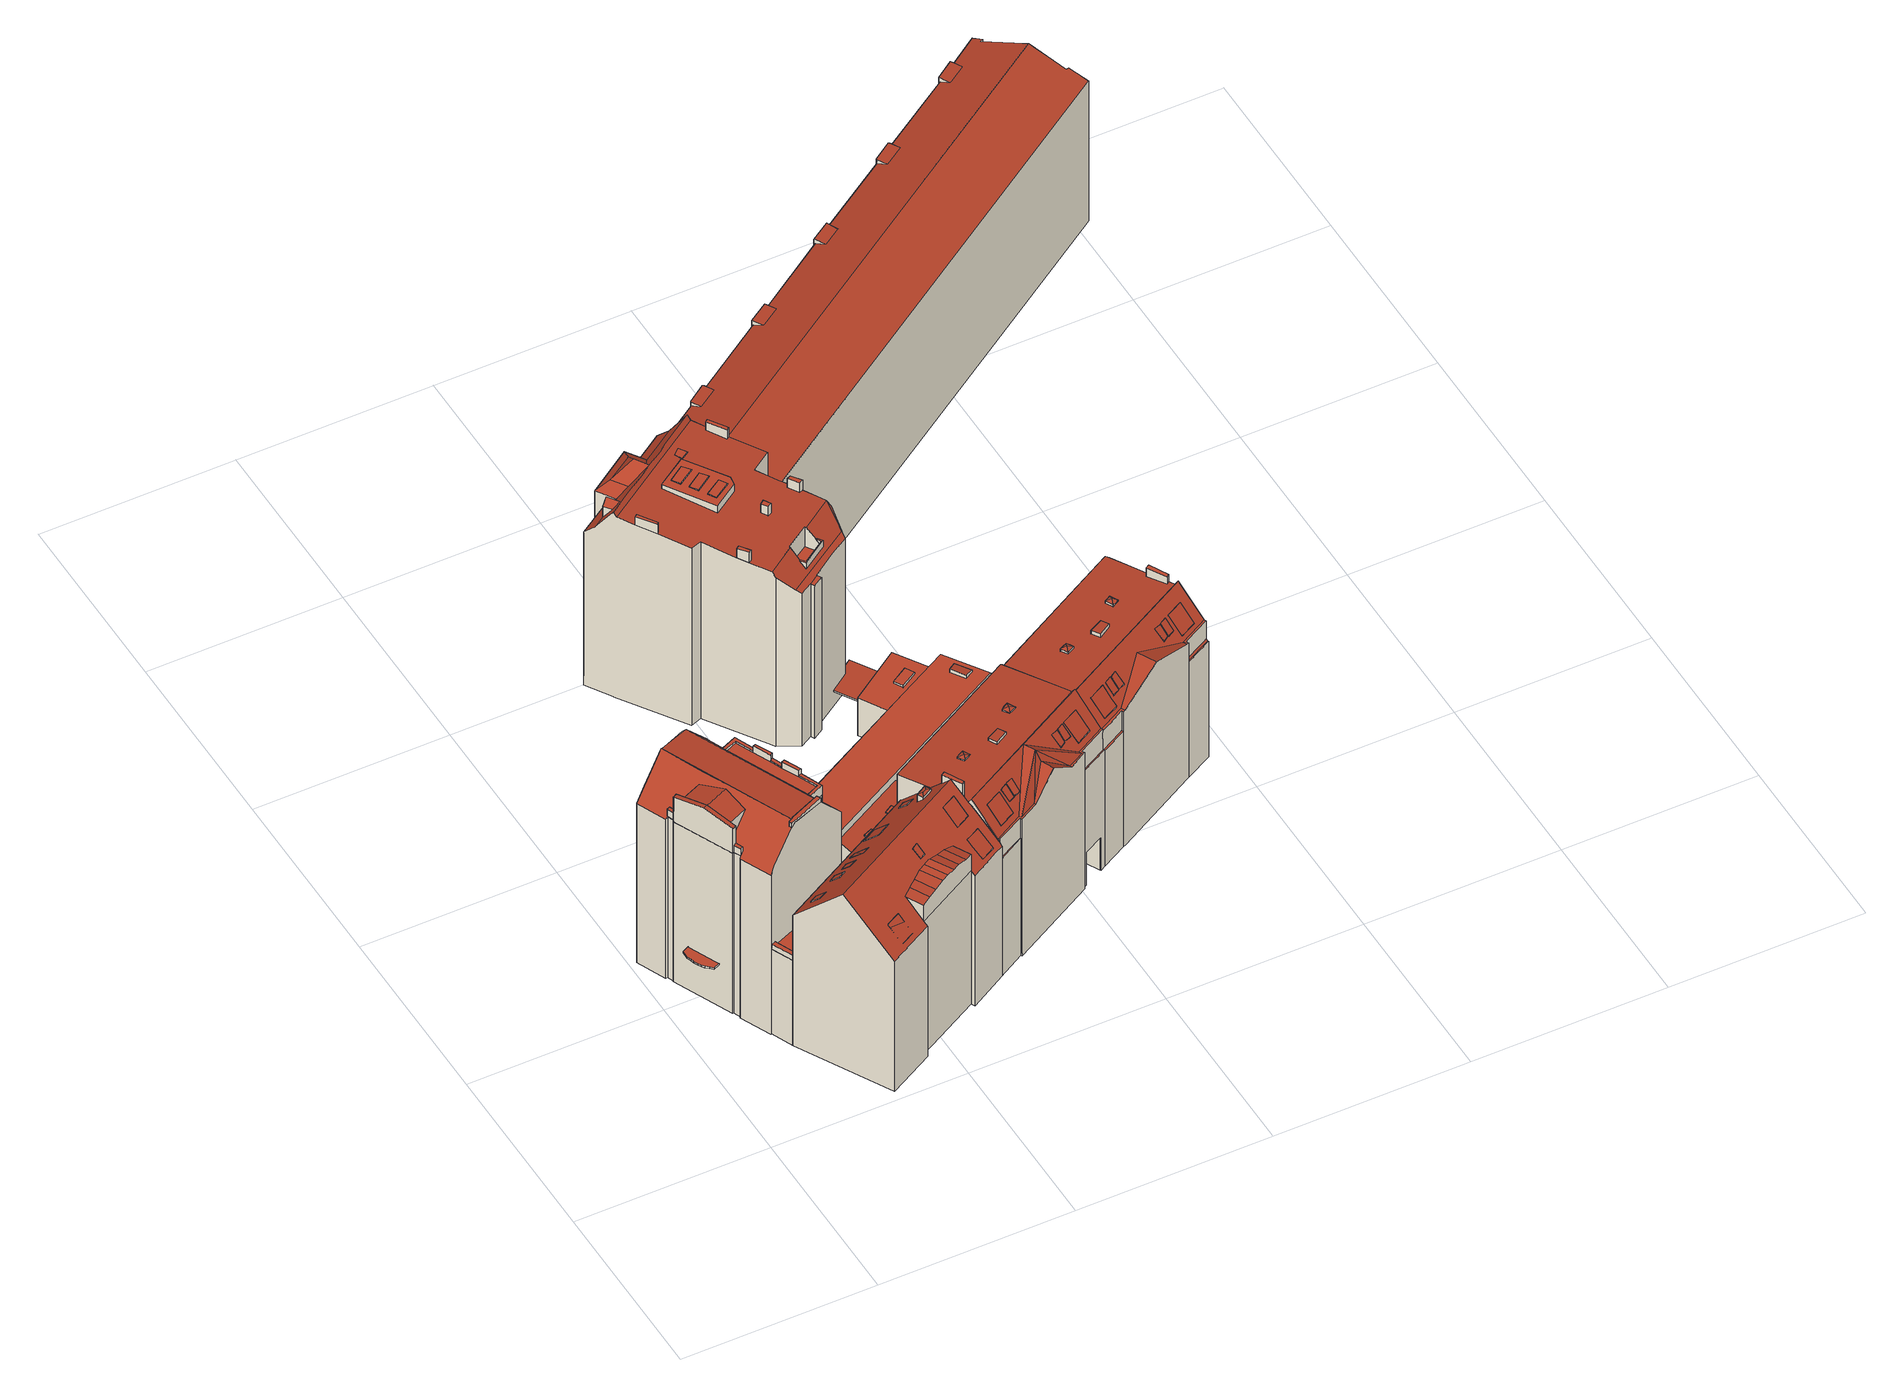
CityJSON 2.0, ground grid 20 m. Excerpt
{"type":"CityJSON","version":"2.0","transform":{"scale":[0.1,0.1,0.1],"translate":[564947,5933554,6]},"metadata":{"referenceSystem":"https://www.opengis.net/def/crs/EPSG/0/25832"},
"CityObjects":{
"building1":{"type":"Building","attributes":{"Grundfläche 2D":"179.276134","Grundhöhe NN":"6.775"},"children":["building1-1","building1-2","building1-3","building1-4","building1-5","building1-6","building1-7","building1-8","building1-9","building1-10","building1-11","building1-12"],"geometry":[{"type":"MultiSurface","lod":"3","boundaries":[[[0,1,2,3]],[[1,4,5,2]],[[6,7,8,9,10,11,12,13,14]],[[15,16,17,18,19,20,21,22,23,24]],[[25,26,27,28,29,10,9,30,31,32,33,34]],[[35,36,37,38,39,26,25,34]],[[38,40,38,39]],[[41,42,43,40,38,37]],[[39,38,40,44,45]],[[46,47,48,49,50,51,52,53,54,55,45,44,40,43,42,41,56,57,58,59,60],[61,62,3,2,5]],[[63,64,65,66]],[[5,4,61]],[[0,3,62]],[[67,68,31,30]],[[69,70,68,67]],[[28,27,71,72]],[[68,70,73,74,75,76,77,78]],[[32,31,79,80]],[[81,36,35,34,33,32,80,82]],[[83,41,37,36,81,84]],[[85,57,56,41,83,86]],[[58,57,85,87]],[[49,48,47,46,88,89]],[[59,58,87,90]],[[60,59,90,91]],[[46,60,91,88]],[[50,49,89,92]],[[51,50,92,93]],[[52,51,93,94]],[[53,52,94,95]],[[22,21,20,19,18,17,96,71,27,26,39,45,55,54,53,95,97]],[[76,28,72,77]],[[31,68,78,79]],[[23,22,97,98]],[[16,15,24,23,98,99]],[[17,16,99,96]],[[64,63,100,101]],[[65,64,101,102]],[[66,65,102,103]],[[63,66,103,100]],[[94,93,92,89,88,91,90,87,85,86,83,84,81,82,80,79,78,77,72,71,96,99,98,97,95]],[[101,100,103,102]]],"semantics":{"surfaces":[{"type":"RoofSurface"},{"type":"WallSurface"},{"type":"GroundSurface"}],"values":[0,0,0,0,0,0,0,0,0,0,0,1,1,1,1,1,1,1,1,1,1,1,1,1,1,1,1,1,1,1,1,1,1,1,1,1,1,1,1,1,2,2]}}]},
"building1-1":{"type":"BuildingInstallation","parents":["building1"],"geometry":[{"type":"MultiSurface","lod":"3","boundaries":[[[104,105,106,107,108]],[[107,106,109,110,111]],[[105,46,47,48,49,109,106]],[[50,112,113,111,110,109,49]],[[1,0,62,114,115,108,107,111,113,116,61,4]],[[115,117,60,46,105,104,108]]],"semantics":{"surfaces":[{"type":"RoofSurface"},{"type":"WallSurface"}],"values":[0,0,1,1,1,1]}}]},
"building1-2":{"type":"BuildingInstallation","parents":["building1"],"geometry":[{"type":"MultiSurface","lod":"3","boundaries":[[[118,119,120,121,122,123,124,125]],[[26,25,120,119]],[[25,38,121,120]],[[126,123,122,121,38,44]],[[126,55,124,123]],[[55,45,39,26,119,118,125,124]]],"semantics":{"surfaces":[{"type":"RoofSurface"},{"type":"WallSurface"}],"values":[0,1,1,1,1,1]}}]},
"building1-3":{"type":"BuildingInstallation","parents":["building1"],"geometry":[{"type":"MultiSurface","lod":"3","boundaries":[[[127,128,129,130,131,132,133]],[[127,133,13,12]],[[10,129,128,127,12,11]],[[130,29,28,76,131]],[[75,132,131,76]]],"semantics":{"surfaces":[{"type":"RoofSurface"},{"type":"WallSurface"}],"values":[0,1,1,1,1]}}]},
"building1-4":{"type":"BuildingInstallation","parents":["building1"],"geometry":[{"type":"MultiSurface","lod":"3","boundaries":[[[134,135,136,137]],[[137,74,73,134]],[[136,135,6,14]]],"semantics":{"surfaces":[{"type":"RoofSurface"},{"type":"WallSurface"}],"values":[0,1,1]}}]},
"building1-5":{"type":"BuildingInstallation","parents":["building1"],"geometry":[{"type":"MultiSurface","lod":"3","boundaries":[[[138,139,140,141]],[[7,6,135,141,140,142]],[[135,134,138,141]],[[73,70,69,143,139,138,134]],[[143,142,140,139]]],"semantics":{"surfaces":[{"type":"RoofSurface"},{"type":"WallSurface"}],"values":[0,1,1,1,1]}}]},
"building1-6":{"type":"BuildingInstallation","parents":["building1"],"geometry":[{"type":"MultiSurface","lod":"3","boundaries":[[[113,112,144,145]],[[51,144,112,50]],[[145,144,51,146]],[[146,116,113,145]]],"semantics":{"surfaces":[{"type":"RoofSurface"},{"type":"WallSurface"}],"values":[0,1,1,1]}}]},
"building1-7":{"type":"BuildingInstallation","parents":["building1"],"geometry":[{"type":"MultiSurface","lod":"3","boundaries":[[[147,148,149,150]],[[14,13,133,150,149,136]],[[133,132,147,150]],[[148,147,132,75,74,137]],[[137,136,149,148]]],"semantics":{"surfaces":[{"type":"RoofSurface"},{"type":"WallSurface"}],"values":[0,1,1,1,1]}}]},
"building1-8":{"type":"BuildingInstallation","parents":["building1"],"geometry":[{"type":"MultiSurface","lod":"3","boundaries":[[[151,152,153,154,142,143]],[[69,67,151,143]],[[67,30,152,151]],[[154,153,9,8]],[[142,154,8,7]]],"semantics":{"surfaces":[{"type":"RoofSurface"},{"type":"WallSurface"}],"values":[0,1,1,1,1]}}]},
"building1-9":{"type":"BuildingInstallation","parents":["building1"],"geometry":[{"type":"MultiSurface","lod":"3","boundaries":[[[155,156,157,158]],[[15,16,158,157]],[[16,17,155,158]],[[17,18,156,155]],[[157,156,18,15]]],"semantics":{"surfaces":[{"type":"RoofSurface"},{"type":"WallSurface"}],"values":[0,1,1,1,1]}}]},
"building1-10":{"type":"BuildingInstallation","parents":["building1"],"geometry":[{"type":"MultiSurface","lod":"3","boundaries":[[[159,160,161,162]],[[23,24,162,161]],[[24,21,159,162]],[[21,22,160,159]],[[22,23,161,160]]],"semantics":{"surfaces":[{"type":"RoofSurface"},{"type":"WallSurface"}],"values":[0,1,1,1,1]}}]},
"building1-11":{"type":"BuildingInstallation","parents":["building1"],"geometry":[{"type":"MultiSurface","lod":"3","boundaries":[[[163,164,117,115,165]],[[163,165,166,167]],[[167,59,60,117,164,163]],[[165,115,114,166]]],"semantics":{"surfaces":[{"type":"RoofSurface"},{"type":"WallSurface"}],"values":[0,1,1,1]}}]},
"building1-12":{"type":"BuildingInstallation","parents":["building1"],"geometry":[{"type":"MultiSurface","lod":"3","boundaries":[[[168,169,170,171,172,173,174,175,176,177,178,179]],[[168,179,180,181]],[[169,168,181,182]],[[170,169,182,183]],[[171,170,183,184]],[[172,171,184,185]],[[173,172,185,186]],[[174,173,186,187]],[[175,174,187,188]],[[176,175,188,189]],[[177,176,189,190]],[[178,177,190,191]],[[179,178,191,180]],[[186,185,184,183,182,181,180,191,190,189,188,187]]],"semantics":{"surfaces":[{"type":"RoofSurface"},{"type":"WallSurface"},{"type":"OuterCeilingSurface"}],"values":[0,1,1,1,1,1,1,1,1,1,1,1,1,2]}}]},
"building2":{"type":"Building","attributes":{"Grundfläche 2D":"187.195684","Grundhöhe NN":"6.895"},"children":["building2-1","building2-2","building2-3","building2-4","building2-5","building2-6","building2-7","building2-8","building2-9","building2-10","building2-11"],"geometry":[{"type":"Solid","lod":"3","boundaries":[[[[192,193,194,195]],[[196,192,195,197]],[[198,196,197,199]],[[200,198,199,201,202]],[[203,200,202,204]],[[205,203,204,206]],[[207,205,206,208]],[[209,207,208,210]],[[201,199,197,195,194,211,212,213,214,215,216,217,218,219,220,221,222,223,224,225,210,208,206,204,202]],[[221,226,227,222]],[[211,194,193]],[[225,209,210]],[[196,198,200,203,205,207,209,225,211,193,192]],[[223,222,227,228,229]],[[224,223,229,230]],[[225,224,230,231]],[[211,225,231,232]],[[212,211,232,233]],[[215,214,213,212,233,234]],[[235,236,237,238,239,226,221,220,219,218,217,216,215,234,240]],[[227,226,239,228]],[[230,229,228,239,238,237,236,235,240,234,233,232,231]]]],"semantics":{"surfaces":[{"type":"RoofSurface"},{"type":"WallSurface"},{"type":"GroundSurface"}],"values":[[0,0,0,0,0,0,0,0,0,0,1,1,1,1,1,1,1,1,1,1,1,2]]}}]},
"building2-1":{"type":"BuildingInstallation","parents":["building2"],"geometry":[{"type":"MultiSurface","lod":"3","boundaries":[[[241,242,243,244]],[[242,241,245,246]],[[244,243,247,248]],[[243,242,246,247]],[[241,244,248,245]]],"semantics":{"surfaces":[{"type":"RoofSurface"},{"type":"WallSurface"}],"values":[0,1,1,1,1]}}]},
"building2-2":{"type":"BuildingInstallation","parents":["building2"],"geometry":[{"type":"MultiSurface","lod":"3","boundaries":[[[249,250,251,252,253,254,255]],[[256,257,253,252]],[[258,259,255,254,253,257]],[[250,249,255,259,260,261]],[[261,256,252,251,250]]],"semantics":{"surfaces":[{"type":"RoofSurface"},{"type":"WallSurface"}],"values":[0,1,1,1,1]}}]},
"building2-3":{"type":"BuildingInstallation","parents":["building2"],"geometry":[{"type":"MultiSurface","lod":"3","boundaries":[[[262,263,264,265]],[[266,267,265,264]],[[264,263,268,266]],[[262,265,267,269]],[[269,268,263,262]]],"semantics":{"surfaces":[{"type":"RoofSurface"},{"type":"WallSurface"}],"values":[0,1,1,1,1]}}]},
"building2-4":{"type":"BuildingInstallation","parents":["building2"],"geometry":[{"type":"MultiSurface","lod":"3","boundaries":[[[270,271,272,273]],[[271,274,272]],[[270,273,275]],[[271,270,275,274]],[[273,272,276,277]],[[275,273,277,278]],[[274,275,278,279]],[[272,274,279,276]]],"semantics":{"surfaces":[{"type":"RoofSurface"},{"type":"WallSurface"}],"values":[0,0,0,0,1,1,1,1]}}]},
"building2-5":{"type":"BuildingInstallation","parents":["building2"],"geometry":[{"type":"MultiSurface","lod":"3","boundaries":[[[280,281,282,283]],[[280,283,284,285]],[[283,282,286,284]],[[280,285,287,281]],[[282,281,287,286]]],"semantics":{"surfaces":[{"type":"RoofSurface"},{"type":"WallSurface"}],"values":[0,1,1,1,1]}}]},
"building2-6":{"type":"BuildingInstallation","parents":["building2"],"geometry":[{"type":"MultiSurface","lod":"3","boundaries":[[[288,289,290,291]],[[288,291,292,293]],[[291,290,294,292]],[[289,288,293,295]],[[290,289,295,294]]],"semantics":{"surfaces":[{"type":"RoofSurface"},{"type":"WallSurface"}],"values":[0,1,1,1,1]}}]},
"building2-7":{"type":"BuildingInstallation","parents":["building2"],"geometry":[{"type":"MultiSurface","lod":"3","boundaries":[[[296,297,298,299]],[[299,298,300,301]],[[296,299,301,302]],[[297,296,302,303]],[[298,297,303,300]]],"semantics":{"surfaces":[{"type":"RoofSurface"},{"type":"WallSurface"}],"values":[0,1,1,1,1]}}]},
"building2-8":{"type":"BuildingInstallation","parents":["building2"],"geometry":[{"type":"MultiSurface","lod":"3","boundaries":[[[304,305,306,307]],[[307,306,308,309]],[[304,307,309,310]],[[305,304,310,311]],[[306,305,311,308]]],"semantics":{"surfaces":[{"type":"RoofSurface"},{"type":"WallSurface"}],"values":[0,1,1,1,1]}}]},
"building2-9":{"type":"BuildingInstallation","parents":["building2"],"geometry":[{"type":"MultiSurface","lod":"3","boundaries":[[[312,313,314,315]],[[315,314,316,317]],[[312,315,317,318]],[[313,312,318,319]],[[314,313,319,316]]],"semantics":{"surfaces":[{"type":"RoofSurface"},{"type":"WallSurface"}],"values":[0,1,1,1,1]}}]},
"building2-10":{"type":"BuildingInstallation","parents":["building2"],"geometry":[{"type":"MultiSurface","lod":"3","boundaries":[[[320,321,322,323]],[[321,320,324,325]],[[322,321,325,326]],[[326,327,323,322]],[[320,323,327,324]]],"semantics":{"surfaces":[{"type":"RoofSurface"},{"type":"WallSurface"}],"values":[0,1,1,1,1]}}]},
"building2-11":{"type":"BuildingInstallation","parents":["building2"],"geometry":[{"type":"MultiSurface","lod":"3","boundaries":[[[328,329,330,331]],[[331,330,332,333]],[[328,331,333,334]],[[329,328,334,335]],[[330,329,335,332]]],"semantics":{"surfaces":[{"type":"RoofSurface"},{"type":"WallSurface"}],"values":[0,1,1,1,1]}}]},
"building3":{"type":"Building","attributes":{"Grundfläche 2D":"161.044333","Grundhöhe NN":"6.700"},"children":["building3-1","building3-2","building3-3","building3-4","building3-5","building3-6","building3-7","building3-8","building3-9","building3-10"],"geometry":[{"type":"Solid","lod":"3","boundaries":[[[[336,337,338,339,340,341,342,343,344,345]],[[346,347,348,349,350,351,352,353,354,355]],[[348,356,357,349]],[[356,337,336,357]],[[358,359,351,350]],[[359,358,345,344]],[[343,360,359,344]],[[361,352,351,359]],[[362,363,364,361,359,360]],[[365,364,363,366,367,368,369]],[[358,336,345]],[[350,349,358]],[[358,349,357]],[[357,336,358]],[[370,371,372,373]],[[374,375,376,377]],[[342,341,374,378,379,343]],[[380,381,367,366,363,362,360,343,379,382,383]],[[384,385,386,387,388,368,367,381]],[[389,390,391,392,371,353,352,361,364,365,369,368,388,393]],[[355,354,353,371,370,346]],[[394,347,346,370,373,395]],[[338,337,356,348,347,394,396]],[[340,339,338,396,397,376,375]],[[340,375,374,341]],[[372,371,392,398]],[[373,372,398,395]],[[399,400,401,402,403,377,376,397]],[[374,377,403,378]],[[404,405,387,386]],[[406,407,385,384]],[[400,399,405,404]],[[407,406,402,401]],[[392,391,390,389,393,388,387,405,399,397,396,394,395,398]],[[383,382,379,378,403,402,406,384,381,380]],[[400,404,386,385,407,401]]]],"semantics":{"surfaces":[{"type":"RoofSurface"},{"type":"WallSurface"},{"type":"GroundSurface"},{"type":"OuterCeilingSurface"}],"values":[[0,0,0,0,0,0,0,0,0,0,0,0,0,0,0,0,1,1,1,1,1,1,1,1,1,1,1,1,1,1,1,1,1,2,2,3]]}}]},
"building3-1":{"type":"BuildingInstallation","parents":["building3"],"geometry":[{"type":"MultiSurface","lod":"3","boundaries":[[[408,409,410,411]],[[408,411,412,413]],[[411,410,414,412]],[[409,408,413,415]],[[410,409,415,414]]],"semantics":{"surfaces":[{"type":"RoofSurface"},{"type":"WallSurface"}],"values":[0,1,1,1,1]}}]},
"building3-2":{"type":"BuildingInstallation","parents":["building3"],"geometry":[{"type":"MultiSurface","lod":"3","boundaries":[[[416,417,418,419]],[[419,418,420,421]],[[416,419,421,422]],[[417,416,422,423]],[[418,417,423,420]]],"semantics":{"surfaces":[{"type":"RoofSurface"},{"type":"WallSurface"}],"values":[0,1,1,1,1]}}]},
"building3-3":{"type":"BuildingInstallation","parents":["building3"],"geometry":[{"type":"MultiSurface","lod":"3","boundaries":[[[424,425,426,427]],[[365,428,425,424]],[[429,426,425,428]],[[429,369,427,426]],[[369,365,424,427]]],"semantics":{"surfaces":[{"type":"RoofSurface"},{"type":"WallSurface"}],"values":[0,1,1,1,1]}}]},
"building3-4":{"type":"BuildingInstallation","parents":["building3"],"geometry":[{"type":"MultiSurface","lod":"3","boundaries":[[[430,431,432,433]],[[431,430,434,435]],[[431,435,436,437]],[[432,431,437,438]],[[432,439,440,430,433]],[[430,440,441,435,434]],[[435,441,442,437,436]],[[442,443,439,432,438,437]]],"semantics":{"surfaces":[{"type":"RoofSurface"},{"type":"WallSurface"}],"values":[0,0,0,0,1,1,1,1]}}]},
"building3-5":{"type":"BuildingInstallation","parents":["building3"],"geometry":[{"type":"MultiSurface","lod":"3","boundaries":[[[444,445,446,447]],[[448,444,447,449]],[[444,448,450,451]],[[445,444,451,452]],[[453,447,446,445,454,455]],[[456,448,449,447,453,457]],[[458,451,450,448,456,459]],[[454,445,452,451,458,460]]],"semantics":{"surfaces":[{"type":"RoofSurface"},{"type":"WallSurface"}],"values":[0,0,0,0,1,1,1,1]}}]},
"building3-6":{"type":"BuildingInstallation","parents":["building3"],"geometry":[{"type":"MultiSurface","lod":"3","boundaries":[[[461,462,463,464]],[[462,461,465,466]],[[463,462,466,467]],[[467,468,464,463]],[[468,465,461,464]]],"semantics":{"surfaces":[{"type":"RoofSurface"},{"type":"WallSurface"}],"values":[0,1,1,1,1]}}]},
"building3-7":{"type":"BuildingInstallation","parents":["building3"],"geometry":[{"type":"MultiSurface","lod":"3","boundaries":[[[469,470,471,472]],[[471,470,473,474]],[[470,469,475,473]],[[469,472,476,475]],[[472,471,474,476]]],"semantics":{"surfaces":[{"type":"RoofSurface"},{"type":"WallSurface"}],"values":[0,1,1,1,1]}}]},
"building3-8":{"type":"BuildingInstallation","parents":["building3"],"geometry":[{"type":"MultiSurface","lod":"3","boundaries":[[[477,478,479,480]],[[481,482,478,477]],[[479,478,482,483]],[[480,479,483,484]],[[484,481,477,480]]],"semantics":{"surfaces":[{"type":"RoofSurface"},{"type":"WallSurface"}],"values":[0,1,1,1,1]}}]},
"building3-9":{"type":"BuildingInstallation","parents":["building3"],"geometry":[{"type":"MultiSurface","lod":"3","boundaries":[[[485,486,487,488]],[[488,487,489,490]],[[485,488,490,491]],[[486,485,491,492]],[[487,486,492,489]]],"semantics":{"surfaces":[{"type":"RoofSurface"},{"type":"WallSurface"}],"values":[0,1,1,1,1]}}]},
"building3-10":{"type":"BuildingInstallation","parents":["building3"],"geometry":[{"type":"MultiSurface","lod":"3","boundaries":[[[493,494,495,496]],[[495,494,497,498]],[[493,496,499,500]],[[494,493,500,497]],[[496,495,498,499]]],"semantics":{"surfaces":[{"type":"RoofSurface"},{"type":"WallSurface"}],"values":[0,1,1,1,1]}}]},
"building4":{"type":"Building","attributes":{"Grundfläche 2D":"255.034267","Grundhöhe NN":"8.515"},"children":["building4-1","building4-2","building4-3","building4-4","building4-5","building4-6","building4-7","building4-8","building4-9","building4-10","building4-11","building4-12"],"geometry":[{"type":"MultiSurface","lod":"3","boundaries":[[[501,502,503,504]],[[505,506,507,501,504,508]],[[509,510,503,502,511,512]],[[513,503,510,514]],[[504,513,514,508]],[[503,513,504]],[[515,516,517,518,519,520,521,522,523,524,505,508,514,510,509,525,526]],[[527,528,529,530,531],[532,533,534,535],[536,537,538,539],[540,541,542,543]],[[544,545,523,522,521,520,519,518,517]],[[546,547,548,549,550,545,544,551,552,553,554,555,556,557,558,559,560,561,562,563,564,565],[566,567,568,569,570]],[[562,561,571,572,573,574,575,576,558,557,577,578,579]],[[580,562,579]],[[581,582,583,579,578,584,585,586]],[[585,587,588,586]],[[509,512,589,590,515,526,525]],[[505,524,591,592,506]],[[502,593,594,589,512,511]],[[592,595,596,501,507,506]],[[596,593,502,501]],[[567,566,528,527]],[[529,528,566,570]],[[570,569,530,529]],[[531,530,569,568]],[[527,531,568,567]],[[597,598,553,552,551,544,517,516,515,590,599,600]],[[554,553,598,601]],[[602,577,557,556,555,554,601,603]],[[584,578,577,602,604]],[[585,584,604,605]],[[587,585,605,606]],[[588,587,606,607]],[[586,588,607,608]],[[582,581,586,608,609]],[[610,611,580,579,583,582,609,612]],[[547,546,565,564,563,562,580,611,613]],[[548,547,613,614]],[[591,524,523,545,550,549,548,614,615]],[[590,589,592,591,615,599]],[[610,612,609,608,607,606,605,604,602,603,601,598,597,600,599,615,614,613,611]]],"semantics":{"surfaces":[{"type":"RoofSurface"},{"type":"WallSurface"},{"type":"GroundSurface"}],"values":[0,0,0,0,0,0,0,0,0,0,0,0,0,0,0,0,1,1,1,1,1,1,1,1,1,1,1,1,1,1,1,1,1,1,1,1,1,1,2]}}]},
"building4-1":{"type":"BuildingInstallation","parents":["building4"],"geometry":[{"type":"MultiSurface","lod":"3","boundaries":[[[616,617,618,619]],[[619,618,620,621]],[[619,621,616]],[[618,617,620]]],"semantics":{"surfaces":[{"type":"RoofSurface"},{"type":"WallSurface"}],"values":[0,1,1,1]}}]},
"building4-2":{"type":"BuildingInstallation","parents":["building4"],"geometry":[{"type":"MultiSurface","lod":"3","boundaries":[[[622,623,624,625]],[[625,624,551,552]],[[552,626,622,625]],[[623,622,626,627]],[[627,551,624,623]]],"semantics":{"surfaces":[{"type":"RoofSurface"},{"type":"WallSurface"}],"values":[0,1,1,1,1]}}]},
"building4-3":{"type":"BuildingInstallation","parents":["building4"],"geometry":[{"type":"MultiSurface","lod":"3","boundaries":[[[628,629,630,631]],[[629,628,555,556]],[[630,629,556,632]],[[631,630,632,633]],[[628,631,633,555]]],"semantics":{"surfaces":[{"type":"RoofSurface"},{"type":"WallSurface"}],"values":[0,1,1,1,1]}}]},
"building4-4":{"type":"BuildingInstallation","parents":["building4"],"geometry":[{"type":"MultiSurface","lod":"3","boundaries":[[[634,635,636,637]],[[636,534,533,637]],[[634,637,533,532]],[[635,634,532,535]],[[636,635,535,534]]],"semantics":{"surfaces":[{"type":"RoofSurface"},{"type":"WallSurface"}],"values":[0,1,1,1,1]}}]},
"building4-5":{"type":"BuildingInstallation","parents":["building4"],"geometry":[{"type":"MultiSurface","lod":"3","boundaries":[[[638,639,640,641,571,642,643,575]],[[639,638,644]],[[644,645,640,639]],[[640,645,646,641]],[[571,572,573,642]],[[573,574,643,642]],[[575,643,574]]],"semantics":{"surfaces":[{"type":"RoofSurface"},{"type":"WallSurface"}],"values":[0,1,1,1,1,1,1]}}]},
"building4-6":{"type":"BuildingInstallation","parents":["building4"],"geometry":[{"type":"MultiSurface","lod":"3","boundaries":[[[647,648,649,650]],[[647,650,537,536]],[[649,538,537,650]],[[648,647,536,539]],[[649,648,539,538]]],"semantics":{"surfaces":[{"type":"RoofSurface"},{"type":"WallSurface"}],"values":[0,1,1,1,1]}}]},
"building4-7":{"type":"BuildingInstallation","parents":["building4"],"geometry":[{"type":"MultiSurface","lod":"3","boundaries":[[[651,652,653,654,655,656]],[[657,652,651,658]],[[526,655,654]],[[525,657,658]],[[652,657,525,526,654,653]]],"semantics":{"surfaces":[{"type":"RoofSurface"},{"type":"WallSurface"}],"values":[0,0,1,1,1]}}]},
"building4-8":{"type":"BuildingInstallation","parents":["building4"],"geometry":[{"type":"MultiSurface","lod":"3","boundaries":[[[659,660,661,662]],[[660,659,663,664]],[[664,564,661,660]],[[564,565,662,661]],[[565,663,659,662]]],"semantics":{"surfaces":[{"type":"RoofSurface"},{"type":"WallSurface"}],"values":[0,1,1,1,1]}}]},
"building4-9":{"type":"BuildingInstallation","parents":["building4"],"geometry":[{"type":"MultiSurface","lod":"3","boundaries":[[[665,666,667,668]],[[667,542,541,668]],[[665,668,541,540]],[[666,665,540,543]],[[667,666,543,542]]],"semantics":{"surfaces":[{"type":"RoofSurface"},{"type":"WallSurface"}],"values":[0,1,1,1,1]}}]},
"building4-10":{"type":"BuildingInstallation","parents":["building4"],"geometry":[{"type":"MultiSurface","lod":"3","boundaries":[[[669,670,671,672]],[[560,559,671,670]],[[672,671,559,558,576,575,574]],[[573,669,672,574]],[[669,573,572,571,561,560,670]]],"semantics":{"surfaces":[{"type":"RoofSurface"},{"type":"WallSurface"}],"values":[0,1,1,1,1]}}]},
"building4-11":{"type":"BuildingInstallation","parents":["building4"],"geometry":[{"type":"MultiSurface","lod":"3","boundaries":[[[673,674,675,676]],[[676,675,677,678]],[[678,679,673,676]],[[674,673,679,680]],[[680,677,675,674]]],"semantics":{"surfaces":[{"type":"RoofSurface"},{"type":"WallSurface"}],"values":[0,1,1,1,1]}}]},
"building4-12":{"type":"BuildingInstallation","parents":["building4"],"geometry":[{"type":"MultiSurface","lod":"3","boundaries":[[[681,682,683,684]],[[550,685,682,681]],[[686,683,682,685]],[[686,549,684,683]],[[549,550,681,684]]],"semantics":{"surfaces":[{"type":"RoofSurface"},{"type":"WallSurface"}],"values":[0,1,1,1,1]}}]},
"building5":{"type":"Building","attributes":{"Grundfläche 2D":"216.480113","Grundhöhe NN":"6.593"},"children":["building5-1","building5-2","building5-3","building5-4","building5-5","building5-6","building5-7","building5-8","building5-9","building5-10"],"geometry":[{"type":"Solid","lod":"3","boundaries":[[[[687,688,689,690,691]],[[692,693,694,695]],[[696,697,698,699,700]],[[698,697,701,702,703,704,705]],[[706,707,708,709]],[[710,711,712,713]],[[714,712,711,715]],[[695,716,717,692]],[[693,692,717,718]],[[695,694,719,716]],[[720,721,722,714,715,723]],[[714,722,724,712]],[[709,708,725,726]],[[706,709,726,727]],[[707,706,727,728]],[[690,729,719,694,691]],[[718,721,720,723,715,711,710,730,731,688,687,691,694,693]],[[688,731,732,700,689]],[[733,725,708,707,728,729,690,689,700,699]],[[700,732,734,696]],[[702,701,697,696,734,735]],[[705,704,703,702,735,736]],[[733,699,698,705,736]],[[713,712,724,737]],[[710,713,737,730]],[[722,721,718,717,716,719,729,728,727,726,725,733,736,735,734,732,731,730,737,724]]]],"semantics":{"surfaces":[{"type":"RoofSurface"},{"type":"WallSurface"},{"type":"GroundSurface"}],"values":[[0,0,0,0,0,0,0,1,1,1,1,1,1,1,1,1,1,1,1,1,1,1,1,1,1,2]]}}]},
"building5-1":{"type":"BuildingInstallation","parents":["building5"],"geometry":[{"type":"MultiSurface","lod":"3","boundaries":[[[738,739,740,741]],[[741,740,742,743]],[[743,744,738,741]],[[739,738,744,745]],[[745,742,740,739]]],"semantics":{"surfaces":[{"type":"RoofSurface"},{"type":"WallSurface"}],"values":[0,1,1,1,1]}}]},
"building5-2":{"type":"BuildingInstallation","parents":["building5"],"geometry":[{"type":"MultiSurface","lod":"3","boundaries":[[[746,747,748,749]],[[746,749,750,751]],[[749,748,752,750]],[[747,746,751,753]],[[748,747,753,752]]],"semantics":{"surfaces":[{"type":"RoofSurface"},{"type":"WallSurface"}],"values":[0,1,1,1,1]}}]},
"building5-3":{"type":"BuildingInstallation","parents":["building5"],"geometry":[{"type":"MultiSurface","lod":"3","boundaries":[[[754,755,756,757]],[[758,759,757,756]],[[754,757,759,760]],[[755,754,760,761]],[[756,755,761,758]]],"semantics":{"surfaces":[{"type":"RoofSurface"},{"type":"WallSurface"}],"values":[0,1,1,1,1]}}]},
"building5-4":{"type":"BuildingInstallation","parents":["building5"],"geometry":[{"type":"MultiSurface","lod":"3","boundaries":[[[762,763,764,765]],[[766,767,765,764]],[[762,765,767,768]],[[763,762,768,769]],[[769,766,764,763]]],"semantics":{"surfaces":[{"type":"RoofSurface"},{"type":"WallSurface"}],"values":[0,1,1,1,1]}}]},
"building5-5":{"type":"BuildingInstallation","parents":["building5"],"geometry":[{"type":"MultiSurface","lod":"3","boundaries":[[[770,771,772,773,774,775,776]],[[777,773,772,771,778,779]],[[774,773,777,780]],[[780,781,776,775,774]],[[771,770,776,781,782,778]]],"semantics":{"surfaces":[{"type":"RoofSurface"},{"type":"WallSurface"}],"values":[0,1,1,1,1]}}]},
"building5-6":{"type":"BuildingInstallation","parents":["building5"],"geometry":[{"type":"MultiSurface","lod":"3","boundaries":[[[783,784,785,786]],[[786,785,787,788]],[[783,786,788,789]],[[784,783,789,790]],[[785,784,790,787]]],"semantics":{"surfaces":[{"type":"RoofSurface"},{"type":"WallSurface"}],"values":[0,1,1,1,1]}}]},
"building5-7":{"type":"BuildingInstallation","parents":["building5"],"geometry":[{"type":"MultiSurface","lod":"3","boundaries":[[[791,792,793,794]],[[795,796,794,793]],[[791,794,796,797]],[[792,791,797,798]],[[798,795,793,792]]],"semantics":{"surfaces":[{"type":"RoofSurface"},{"type":"WallSurface"}],"values":[0,1,1,1,1]}}]},
"building5-8":{"type":"BuildingInstallation","parents":["building5"],"geometry":[{"type":"MultiSurface","lod":"3","boundaries":[[[799,800,801,802]],[[800,799,803,804]],[[799,802,805,803]],[[802,801,806,805]],[[801,800,804,806]]],"semantics":{"surfaces":[{"type":"RoofSurface"},{"type":"WallSurface"}],"values":[0,1,1,1,1]}}]},
"building5-9":{"type":"BuildingInstallation","parents":["building5"],"geometry":[{"type":"MultiSurface","lod":"3","boundaries":[[[807,808,809,810,811,812]],[[813,814,812,811]],[[814,815,807,812]],[[815,816,808,807]],[[816,817,809,808]],[[817,818,810,809]],[[818,813,811,810]],[[818,817,816,815,814,813]]],"semantics":{"surfaces":[{"type":"RoofSurface"},{"type":"WallSurface"},{"type":"OuterCeilingSurface"}],"values":[0,1,1,1,1,1,1,2]}}]},
"building5-10":{"type":"BuildingInstallation","parents":["building5"],"geometry":[{"type":"MultiSurface","lod":"3","boundaries":[[[723,819,820,821]],[[723,720,822,819]],[[823,720,723,821]],[[821,820,824,823]],[[820,819,822,824]],[[822,720,823,824]]],"semantics":{"surfaces":[{"type":"RoofSurface"},{"type":"WallSurface"},{"type":"OuterCeilingSurface"}],"values":[0,1,1,1,1,2]}}]},
"building6":{"type":"Building","attributes":{"Grundfläche 2D":"184.405938","Grundhöhe NN":"6.671"},"children":["building6-1","building6-2","building6-3","building6-4","building6-5","building6-6","building6-7","building6-8","building6-9","building6-10"],"geometry":[{"type":"Solid","lod":"3","boundaries":[[[[825,826,827,828,829]],[[830,831,832,833,834,835,836]],[[837,838,839,840,841,842,843,844]],[[843,845,846,844]],[[845,847,828,846]],[[828,847,848,849,829]],[[830,836,850,851]],[[827,851,850,852,837,844,846,828],[853,854,853,844]],[[853,844,853,854]],[[855,856,857,858]],[[859,860,861,862,863,864]],[[865,861,860,866]],[[834,833,832,831,830,851,827,826,862,867,868,869]],[[835,834,869,380]],[[382,379,838,837,852,850,836,835,380,383]],[[838,379,378,856,839]],[[841,840,839,856,855]],[[842,841,855,858,870]],[[871,872,866,848,847,845,843,842,870,873]],[[829,849,848,866,860,859]],[[862,826,825,829,859,864,863]],[[857,856,378,403]],[[858,857,403,870]],[[865,866,872,874]],[[867,862,861,865,874]],[[403,378,379,382,383,380,869,868,867,874,872,871,873,870]]]],"semantics":{"surfaces":[{"type":"RoofSurface"},{"type":"WallSurface"},{"type":"GroundSurface"}],"values":[[0,0,0,0,0,0,0,0,0,0,0,0,1,1,1,1,1,1,1,1,1,1,1,1,1,2]]}}]},
"building6-1":{"type":"BuildingInstallation","parents":["building6"],"geometry":[{"type":"MultiSurface","lod":"3","boundaries":[[[875,876,877,878]],[[875,878,879,880]],[[877,876,881,882]],[[878,877,882,879]],[[876,875,880,881]]],"semantics":{"surfaces":[{"type":"RoofSurface"},{"type":"WallSurface"}],"values":[0,1,1,1,1]}}]},
"building6-2":{"type":"BuildingInstallation","parents":["building6"],"geometry":[{"type":"MultiSurface","lod":"3","boundaries":[[[883,884,885,886]],[[884,883,887,888]],[[886,885,889,890]],[[888,889,885,884]],[[890,887,883,886]]],"semantics":{"surfaces":[{"type":"RoofSurface"},{"type":"WallSurface"}],"values":[0,1,1,1,1]}}]},
"building6-3":{"type":"BuildingInstallation","parents":["building6"],"geometry":[{"type":"MultiSurface","lod":"3","boundaries":[[[891,892,893,894]],[[893,892,895,896]],[[891,894,897,898]],[[894,893,896,897]],[[892,891,898,895]]],"semantics":{"surfaces":[{"type":"RoofSurface"},{"type":"WallSurface"}],"values":[0,1,1,1,1]}}]},
"building6-4":{"type":"BuildingInstallation","parents":["building6"],"geometry":[{"type":"MultiSurface","lod":"3","boundaries":[[[899,900,901,902]],[[901,900,903,904]],[[899,902,905,906]],[[902,901,904,905]],[[900,899,906,903]]],"semantics":{"surfaces":[{"type":"RoofSurface"},{"type":"WallSurface"}],"values":[0,1,1,1,1]}}]},
"building6-5":{"type":"BuildingInstallation","parents":["building6"],"geometry":[{"type":"MultiSurface","lod":"3","boundaries":[[[907,908,909,910]],[[832,911,908,907]],[[909,908,911,912]],[[912,831,910,909]],[[831,832,907,910]]],"semantics":{"surfaces":[{"type":"RoofSurface"},{"type":"WallSurface"}],"values":[0,1,1,1,1]}}]},
"building6-6":{"type":"BuildingInstallation","parents":["building6"],"geometry":[{"type":"MultiSurface","lod":"3","boundaries":[[[913,914,915,916,917]],[[913,917,918,919]],[[920,913,919,921]],[[915,914,913,920,922]],[[923,924,925,920,921,919]],[[926,927,928,917,916,915]],[[917,928,923,919,918]],[[920,925,926,915,922]]],"semantics":{"surfaces":[{"type":"RoofSurface"},{"type":"WallSurface"}],"values":[0,0,0,0,1,1,1,1]}}]},
"building6-7":{"type":"BuildingInstallation","parents":["building6"],"geometry":[{"type":"MultiSurface","lod":"3","boundaries":[[[929,930,931,932,933,934,935]],[[936,854,937,935,934,933]],[[938,853,930,929]],[[853,939,931,930]],[[937,938,929,935]],[[931,939,936,933,932]]],"semantics":{"surfaces":[{"type":"RoofSurface"},{"type":"WallSurface"}],"values":[0,1,1,1,1,1]}}]},
"building6-8":{"type":"BuildingInstallation","parents":["building6"],"geometry":[{"type":"MultiSurface","lod":"3","boundaries":[[[940,941,942,943]],[[942,941,944,945]],[[940,943,946,947]],[[943,942,945,946]],[[941,940,947,944]]],"semantics":{"surfaces":[{"type":"RoofSurface"},{"type":"WallSurface"}],"values":[0,1,1,1,1]}}]},
"building6-9":{"type":"BuildingInstallation","parents":["building6"],"geometry":[{"type":"MultiSurface","lod":"3","boundaries":[[[948,949,950,951]],[[950,949,952,953]],[[948,951,954,955]],[[951,950,953,954]],[[949,948,955,952]]],"semantics":{"surfaces":[{"type":"RoofSurface"},{"type":"WallSurface"}],"values":[0,1,1,1,1]}}]},
"building6-10":{"type":"BuildingInstallation","parents":["building6"],"geometry":[{"type":"MultiSurface","lod":"3","boundaries":[[[956,957,958,959]],[[957,960,961,958]],[[962,957,956,963,964]],[[957,962,964,965,960]],[[966,967,968,956,959,958]],[[968,969,964,963,956]],[[969,970,971,960,965,964]],[[960,971,966,958,961]]],"semantics":{"surfaces":[{"type":"RoofSurface"},{"type":"WallSurface"}],"values":[0,0,0,0,1,1,1,1]}}]},
"building7":{"type":"Building","attributes":{"Grundfläche 2D":"686.613753","Grundhöhe NN":"9.089"},"children":["building7-1","building7-2","building7-3","building7-4","building7-5"],"geometry":[{"type":"Solid","lod":"3","boundaries":[[[[972,973,974,975]],[[976,977,978,979]],[[980,981,982,983]],[[984,985,986,987]],[[988,989,990,991,992,972,975,976,979,980,983,984,987,993,994,995,996]],[[994,997,998,999,1000,1001,1002,1003,995]],[[991,1004,1005,992]],[[973,972,1006,1007]],[[974,973,1007,1008]],[[972,992,1009,1006]],[[975,974,1008,1010]],[[976,975,1010,1011]],[[977,976,1011,1012]],[[978,977,1012,1013]],[[979,978,1013,1014]],[[980,979,1014,1015]],[[981,980,1015,1016]],[[982,981,1016,1017]],[[983,982,1017,1018]],[[984,983,1018,1019]],[[985,984,1019,1020]],[[986,985,1020,1021]],[[993,987,1022,1023]],[[987,986,1021,1022]],[[997,994,993,1023,1024]],[[998,997,1024,1025]],[[999,998,1025,1026]],[[1000,999,1026,1027]],[[1028,1002,1001,1000,1027,1029]],[[1003,1002,1028,1030]],[[988,996,995,1003,1030,1031]],[[989,988,1031,1032]],[[990,989,1032,1033]],[[991,990,1033,1034]],[[1004,991,1034,1035]],[[1005,1004,1035,1036]],[[992,1005,1036,1009]],[[1031,1030,1028,1029,1027,1026,1025,1024,1023,1022,1021,1020,1019,1018,1017,1016,1015,1014,1013,1012,1011,1010,1008,1007,1006,1009,1036,1035,1034,1033,1032]]]],"semantics":{"surfaces":[{"type":"RoofSurface"},{"type":"WallSurface"},{"type":"GroundSurface"}],"values":[[0,0,0,0,0,0,0,1,1,1,1,1,1,1,1,1,1,1,1,1,1,1,1,1,1,1,1,1,1,1,1,1,1,1,1,1,1,2]]}}]},
"building7-1":{"type":"BuildingInstallation","parents":["building7"],"geometry":[{"type":"MultiSurface","lod":"3","boundaries":[[[1037,1038,1039,1040,1041,1042]],[[973,974,1040,1039]],[[974,975,1042,1041,1040]],[[972,973,1039,1038,1037]]],"semantics":{"surfaces":[{"type":"RoofSurface"},{"type":"WallSurface"}],"values":[0,1,1,1]}}]},
"building7-2":{"type":"BuildingInstallation","parents":["building7"],"geometry":[{"type":"MultiSurface","lod":"3","boundaries":[[[1043,1044,1045,1046,1047,1048]],[[981,982,1046,1045]],[[982,983,1048,1047,1046]],[[981,1045,1044,1043,980]]],"semantics":{"surfaces":[{"type":"RoofSurface"},{"type":"WallSurface"}],"values":[0,1,1,1]}}]},
"building7-3":{"type":"BuildingInstallation","parents":["building7"],"geometry":[{"type":"MultiSurface","lod":"3","boundaries":[[[1049,1050,1051,1052,1053,1054]],[[1052,1051,985,986]],[[1054,1053,1052,986,987]],[[1051,1050,1049,984,985]]],"semantics":{"surfaces":[{"type":"RoofSurface"},{"type":"WallSurface"}],"values":[0,1,1,1]}}]},
"building7-4":{"type":"BuildingInstallation","parents":["building7"],"geometry":[{"type":"MultiSurface","lod":"3","boundaries":[[[1055,1056,1057,1058,1059,1060]],[[977,978,1058,1057]],[[978,979,1060,1059,1058]],[[976,977,1057,1056,1055]]],"semantics":{"surfaces":[{"type":"RoofSurface"},{"type":"WallSurface"}],"values":[0,1,1,1]}}]},
"building7-5":{"type":"BuildingInstallation","parents":["building7"],"geometry":[{"type":"MultiSurface","lod":"3","boundaries":[[[1061,1062,1063,1064,1065,1066]],[[1064,1063,1004,1005]],[[1066,1065,1064,1005,992]],[[1063,1062,1061,991,1004]]],"semantics":{"surfaces":[{"type":"RoofSurface"},{"type":"WallSurface"}],"values":[0,1,1,1]}}]}
},
"vertices":[
[31,221,236],[42,197,242],[67,208,242],[52,230,236],[52,173,236],[73,182,236],[132,244,215],[124,262,215],[116,280,215],[105,275,215],[142,191,215],[150,194,215],[153,196,215],[145,215,215],[137,232,215],[128,130,113],[131,132,113],[123,150,113],[120,148,113],[102,140,113],[101,140,113],[73,128,113],[69,126,113],[79,103,113],[83,105,113],[132,158,241],[134,154,241],[162,167,205],[151,191,205],[143,188,215],[104,279,215],[111,282,205],[101,305,205],[101,305,206],[73,293,241],[68,291,242],[45,281,243],[41,279,244],[100,144,244],[102,140,244],[80,186,245],[40,278,245],[59,233,245],[70,209,245],[99,143,245],[101,140,245],[24,226,206],[27,219,206],[48,172,206],[51,165,206],[52,165,207],[55,158,207],[54,157,205],[68,125,205],[73,128,212],[96,138,240],[17,268,218],[7,263,205],[20,233,205],[22,233,207],[25,226,207],[52,173,211],[31,221,211],[201,260,37],[216,207,37],[224,209,37],[209,263,37],[118,285,215],[118,285,205],[127,263,215],[127,263,205],[162,167,8],[151,191,8],[135,246,205],[140,233,205],[148,216,205],[157,194,205],[157,194,8],[118,285,8],[111,282,8],[101,305,8],[45,281,8],[68,291,8],[40,278,8],[41,279,8],[7,263,8],[17,268,8],[20,233,8],[24,226,8],[51,165,8],[22,233,8],[25,226,8],[52,165,8],[55,158,8],[54,157,8],[68,125,8],[123,150,8],[69,126,8],[79,103,8],[131,132,8],[201,260,8],[216,207,8],[224,209,8],[209,263,8],
[25,226,237],[24,226,237],[38,195,243],[42,197,243],[28,228,237],[51,165,237],[52,165,237],[55,167,237],[52,165,216],[55,167,216],[28,228,211],[28,228,216],[55,167,211],[25,226,216],
[102,140,246],[134,154,246],[132,158,246],[100,144,246],[99,143,246],[95,141,246],[96,138,246],[101,140,246],[95,141,240],
[153,196,217],[150,194,217],[141,190,217],[142,187,217],[157,194,217],[148,216,217],[145,215,217],
[135,246,217],[132,244,217],[137,232,217],[140,233,217],
[135,246,223],[127,263,223],[124,262,223],[132,244,223],[124,262,217],[127,263,217],
[55,158,216],[58,159,216],[58,159,211],
[148,216,223],[140,233,223],[137,232,223],[145,215,223],
[118,285,217],[102,278,217],[103,275,217],[116,280,217],
[123,150,121],[120,148,121],[128,130,121],[131,132,121],
[73,128,119],[69,126,119],[79,103,119],[83,105,119],
[22,234,216],[22,233,216],[25,235,216],[25,235,211],[22,234,207],
[31,211,61],[24,208,61],[24,204,61],[24,200,61],[25,196,61],[26,192,61],[28,188,61],[30,185,61],[32,182,61],[35,179,61],[38,176,61],[45,179,61],[45,179,59],[31,211,59],[24,208,59],[24,204,59],[24,200,59],[25,196,59],[26,192,59],[28,188,59],[30,185,59],[32,182,59],[35,179,59],[38,176,59],
[235,69,196],[243,74,194],[234,91,194],[224,89,196],[226,65,197],[215,86,197],[218,60,199],[206,82,199],[210,56,199],[204,82,199],[198,78,199],[203,52,199],[191,74,199],[193,47,197],[182,68,197],[184,42,196],[174,61,196],[175,37,194],[166,55,194],[243,74,174],[245,70,170],[261,79,170],[275,87,170],[284,92,170],[283,93,172],[283,95,173],[282,96,175],[269,121,202],[267,123,205],[258,140,224],[104,56,224],[130,8,170],[177,33,170],[175,37,174],[233,187,170],[78,103,170],[78,103,9],[130,8,9],[177,33,9],[175,37,9],[243,74,9],[245,70,9],[284,92,9],[283,95,9],[282,96,9],[269,121,9],[267,123,9],[233,187,9],[283,93,9],
[198,93,212],[192,89,212],[196,82,204],[202,85,204],[198,93,211],[192,89,211],[196,82,203],[202,85,203],
[253,92,186],[259,82,174],[261,83,174],[274,90,174],[266,104,190],[257,99,190],[251,96,190],[274,90,173],[266,104,189],[257,99,189],[251,96,189],[253,92,185],[259,82,173],
[137,34,190],[144,20,174],[159,28,174],[152,42,190],[159,28,173],[152,42,189],[144,20,173],[137,34,189],
[234,148,212],[238,150,212],[240,155,211],[229,149,211],[243,149,211],[232,143,211],[240,155,201],[229,149,201],[232,143,208],[243,149,208],
[177,153,174],[185,139,190],[199,147,190],[192,161,174],[192,161,173],[177,153,173],[199,147,189],[185,139,189],
[239,119,216],[246,105,200],[261,113,200],[254,127,216],[254,127,215],[239,119,215],[261,113,199],[246,105,199],
[161,123,192],[168,127,192],[161,140,177],[154,137,177],[161,140,176],[154,137,176],[161,123,191],[168,127,191],
[228,173,181],[221,169,181],[225,160,191],[233,164,191],[225,160,190],[233,164,190],[228,173,180],[221,169,180],
[103,105,181],[95,101,181],[100,92,191],[108,96,191],[100,92,190],[108,96,190],[103,105,180],[95,101,180],
[146,128,181],[139,124,181],[143,115,191],[151,119,191],[146,128,180],[139,124,180],[143,115,190],[151,119,190],
[130,120,181],[123,116,181],[128,107,191],[135,111,191],[128,107,190],[135,111,190],[130,120,180],[123,116,180],
[383,148,176],[384,146,176],[403,157,176],[402,158,176],[401,159,176],[431,175,176],[431,176,176],[430,177,176],[399,160,176],[400,157,176],[312,110,176],[313,108,176],[333,119,176],[332,121,176],[314,111,176],[312,113,176],[282,96,176],[283,95,176],[293,100,176],[310,109,176],[358,132,199],[352,145,199],[349,150,210],[343,161,210],[417,201,210],[269,121,210],[417,202,209],[415,204,206],[267,123,206],[264,129,206],[380,269,200],[379,270,200],[231,190,200],[253,148,204],[312,110,152],[283,95,152],[283,93,152],[312,109,152],[431,175,151],[401,159,151],[402,158,151],[432,174,151],[431,175,7],[431,176,7],[380,269,7],[379,270,7],[417,201,7],[417,202,7],[377,269,7],[377,269,48],[357,258,48],[357,258,7],[231,190,7],[267,123,7],[269,121,7],[282,96,7],[283,95,7],[264,129,7],[313,108,7],[312,109,7],[403,157,7],[402,158,7],[283,93,7],[406,160,7],[406,160,48],[427,171,48],[427,171,7],[432,174,7],[405,161,48],[405,161,7],[426,172,7],[426,172,48],
[395,169,189],[391,177,200],[384,173,200],[388,166,189],[388,166,188],[395,169,188],[384,173,199],[391,177,199],
[334,193,207],[321,186,207],[325,177,208],[338,184,208],[325,177,205],[338,184,205],[334,193,204],[321,186,204],
[264,129,225],[267,131,225],[257,150,225],[253,148,225],[267,131,206],[257,150,204],
[358,219,205],[356,213,207],[362,211,205],[360,215,205],[354,217,205],[350,214,205],[352,211,205],[354,207,205],[358,209,205],[362,211,204],[358,219,203],[350,214,203],[354,207,204],[358,209,204],
[292,178,207],[298,177,205],[296,180,205],[294,184,205],[286,180,205],[290,182,205],[288,176,205],[290,173,205],[294,175,205],[294,184,203],[298,177,204],[296,180,203],[286,180,203],[290,182,203],[290,173,204],[288,176,203],[294,175,204],
[283,118,200],[290,105,182],[307,114,182],[300,127,200],[283,118,199],[290,105,181],[307,114,181],[300,127,199],
[322,129,189],[318,137,200],[311,134,200],[315,126,189],[318,137,199],[311,134,199],[322,129,188],[315,126,188],
[393,178,200],[401,165,182],[417,174,182],[410,187,200],[393,178,199],[401,165,181],[417,174,181],[410,187,199],
[387,165,189],[383,172,200],[376,169,200],[381,161,189],[376,169,199],[381,161,188],[387,165,188],[383,172,199],
[314,125,189],[310,133,200],[303,129,200],[308,122,189],[310,133,199],[303,129,199],[308,122,188],[314,125,188],
[201,645,226],[154,613,226],[169,612,234],[197,630,234],[213,625,227],[213,627,226],[207,636,226],[207,615,234],[167,595,227],[179,597,234],[160,604,226],[166,595,226],[191,609,252],[200,596,252],[132,572,227],[142,557,253],[142,556,254],[164,571,254],[186,585,254],[200,595,254],[215,604,254],[224,611,254],[259,634,254],[249,649,227],[154,586,227],[144,580,227],[228,588,253],[197,568,253],[228,520,253],[254,537,253],[255,547,253],[212,560,253],[207,568,253],[223,579,253],[229,571,253],[232,529,253],[227,537,253],[244,548,253],[249,540,253],[222,545,253],[217,553,253],[233,564,253],[239,556,253],[144,554,249],[261,632,249],[296,533,242],[283,553,244],[304,567,244],[282,599,246],[270,617,248],[154,538,248],[167,520,246],[186,491,244],[197,495,244],[217,464,241],[224,454,240],[237,435,239],[266,455,239],[265,456,239],[290,472,239],[291,471,239],[323,493,239],[315,505,240],[310,513,241],[303,523,242],[197,568,248],[228,588,248],[255,547,244],[254,537,244],[228,520,244],[296,463,229],[298,460,225],[299,458,222],[275,442,222],[271,447,229],[270,449,231],[239,432,234],[255,424,218],[327,471,218],[326,489,234],[308,453,214],[327,465,214],[327,470,217],[260,421,214],[272,428,214],[282,435,214],[274,424,214],[285,431,214],[160,604,215],[126,582,215],[242,659,215],[207,636,215],[154,613,26],[160,604,26],[207,636,26],[201,645,26],[142,556,25],[186,491,25],[126,582,25],[142,557,25],[197,495,25],[239,432,25],[237,435,25],[260,421,25],[272,428,25],[274,424,25],[285,431,25],[282,435,25],[327,465,25],[327,471,25],[326,489,25],[327,470,25],[283,553,25],[304,567,25],[242,659,25],
[234,605,249],[227,599,249],[231,592,249],[239,597,249],[231,592,248],[239,597,248],
[169,522,258],[157,540,258],[154,538,258],[167,520,258],[169,522,246],[157,540,248],
[217,464,253],[224,454,253],[227,456,253],[220,466,253],[227,456,240],[220,466,241],
[212,560,254],[229,571,254],[223,579,254],[207,568,254],
[270,446,229],[274,440,229],[301,458,229],[297,464,229],[299,458,229],[275,442,229],[274,440,221],[301,458,221],[299,460,224],
[232,529,254],[249,540,254],[244,548,254],[227,537,254],
[157,572,247],[149,583,247],[146,581,243],[144,580,240],[150,572,240],[156,572,246],[154,586,240],[159,578,240],
[299,521,253],[306,511,253],[310,513,253],[303,523,253],[299,521,242],[306,511,241],
[222,545,254],[239,556,254],[233,564,254],[217,553,254],
[299,458,215],[290,472,215],[265,456,215],[275,442,215],
[271,500,253],[267,507,253],[263,504,253],[267,498,253],[263,504,242],[267,498,241],[271,500,241],[267,507,242],
[270,617,258],[267,615,258],[279,597,258],[282,599,258],[267,615,248],[279,597,246],
[189,308,74],[188,307,74],[212,263,74],[428,379,74],[400,421,74],[319,427,52],[341,390,52],[400,421,53],[373,463,53],[210,262,66],[222,226,58],[309,273,58],[292,306,66],[212,263,66],[223,224,54],[226,212,34],[242,221,34],[253,227,34],[316,260,34],[361,319,30],[351,338,35],[316,319,35],[326,300,30],[189,308,25],[211,319,47],[207,327,47],[185,315,25],[245,347,47],[249,340,47],[373,463,6],[319,427,6],[341,390,6],[400,421,6],[249,340,44],[249,340,6],[245,347,6],[249,340,46],[207,327,6],[316,319,6],[326,300,6],[361,319,6],[351,338,6],[428,379,6],[189,308,6],[188,307,6],[212,263,6],[292,306,6],[210,262,6],[226,212,6],[316,260,6],[185,315,6],
[414,388,76],[404,403,76],[396,397,78],[405,383,78],[396,397,74],[405,383,74],[414,388,74],[404,403,74],
[361,419,55],[378,429,55],[373,438,55],[356,428,55],[356,428,52],[361,419,52],[373,438,53],[378,429,53],
[287,251,44],[296,256,44],[294,261,54],[284,256,54],[294,261,53],[284,256,53],[287,251,43],[296,256,43],
[250,231,44],[260,236,44],[257,241,54],[248,236,54],[257,241,53],[248,236,53],[250,231,43],[260,236,43],
[239,226,46],[237,230,54],[229,226,54],[227,225,54],[230,220,44],[233,222,44],[240,225,44],[227,225,53],[237,230,53],[229,226,53],[230,220,43],[240,225,43],[239,226,45],
[266,240,44],[276,245,44],[273,250,54],[264,245,54],[273,250,53],[264,245,53],[266,240,43],[276,245,43],
[270,268,64],[279,272,64],[274,281,64],[266,276,64],[274,281,63],[266,276,63],[270,268,61],[279,272,61],
[240,251,64],[248,255,64],[244,263,64],[235,259,64],[240,251,61],[248,255,61],[235,259,63],[244,263,63],
[355,451,47],[338,478,47],[327,470,47],[327,465,46],[308,453,45],[323,429,45],[308,453,43],[323,429,43],[355,451,43],[338,478,43],[327,470,43],[327,465,43],
[265,349,46],[261,356,46],[245,348,46],[265,349,44],[245,348,44],[261,356,44],
[552,241,174],[579,255,174],[578,257,174],[548,241,174],[551,240,174],[563,284,202],[560,290,202],[550,309,200],[530,346,198],[528,350,197],[380,269,197],[415,204,202],[430,177,174],[431,176,174],[431,175,174],[441,180,174],[458,190,174],[459,188,174],[461,189,174],[459,193,174],[506,213,193],[496,232,193],[550,237,174],[552,238,174],[551,239,174],[417,202,207],[565,282,207],[417,201,206],[454,193,177],[432,198,195],[458,190,150],[431,175,150],[432,174,150],[459,188,150],[551,240,152],[551,239,150],[580,254,150],[579,255,152],[569,250,152],[552,241,152],[580,253,150],[552,238,150],[579,255,7],[578,257,7],[528,350,7],[459,188,7],[550,237,7],[552,238,7],[461,189,7],[580,253,7],
[468,266,204],[473,257,205],[486,265,205],[482,273,204],[482,273,200],[468,266,200],[473,257,201],[486,265,201],
[559,267,196],[542,258,196],[549,245,178],[566,254,178],[559,267,195],[542,258,195],[549,245,177],[566,254,177],
[534,244,185],[530,251,196],[523,248,196],[528,240,185],[530,251,195],[523,248,195],[528,240,184],[534,244,184],
[471,209,185],[466,217,196],[460,213,196],[464,206,185],[466,217,195],[460,213,195],[464,206,184],[471,209,184],
[550,309,211],[546,307,211],[557,288,211],[560,290,211],[546,307,200],[557,288,202],
[440,259,204],[440,258,204],[438,253,202],[442,255,202],[446,257,202],[444,261,202],[442,264,202],[434,260,202],[438,262,202],[436,257,202],[442,264,199],[438,262,199],[434,260,199],[438,253,200],[442,255,200],[446,257,200],
[438,185,178],[454,193,178],[455,194,178],[452,199,185],[448,207,196],[432,198,196],[431,198,196],[448,207,195],[431,198,195],[438,185,177],[455,194,177],
[463,205,185],[459,213,196],[452,209,196],[456,201,185],[459,213,195],[452,209,195],[456,201,184],[463,205,184],
[542,248,185],[538,256,196],[531,252,196],[535,244,185],[538,256,195],[531,252,195],[535,244,184],[542,248,184],
[505,299,202],[504,293,204],[509,291,202],[507,295,202],[502,287,202],[506,289,202],[503,293,204],[502,297,202],[498,295,202],[500,291,202],[509,291,200],[507,295,200],[505,299,199],[498,295,199],[500,291,200],[502,287,200],
[605,895,204],[604,896,204],[585,883,204],[585,882,204],[507,831,204],[507,832,204],[487,819,204],[488,818,204],[410,766,204],[409,767,204],[389,754,204],[390,753,204],[312,701,204],[311,702,204],[292,689,204],[292,688,204],[739,973,207],[742,974,207],[736,983,204],[703,960,204],[684,947,204],[244,656,204],[276,608,226],[766,933,226],[764,936,224],[304,567,207],[302,566,207],[307,558,204],[801,885,204],[794,896,208],[790,902,211],[787,901,211],[702,961,204],[683,948,204],[605,895,31],[604,896,31],[585,883,31],[684,947,31],[585,882,31],[507,831,31],[507,832,31],[487,819,31],[488,818,31],[410,766,31],[409,767,31],[389,754,31],[390,753,31],[312,701,31],[311,702,31],[292,689,31],[292,688,31],[244,656,31],[304,567,31],[302,566,31],[307,558,31],[801,885,31],[790,902,31],[794,896,31],[787,901,31],[739,973,31],[742,974,31],[736,983,31],[703,960,31],[702,961,31],[683,948,31],
[611,886,208],[605,895,209],[604,896,209],[585,883,209],[585,882,209],[591,873,208],
[416,757,208],[410,766,209],[409,767,209],[389,754,209],[390,753,209],[396,744,208],
[318,692,208],[312,701,209],[311,702,209],[292,689,209],[292,688,209],[298,679,208],
[513,821,208],[507,831,209],[507,832,209],[487,819,209],[488,818,209],[494,809,208],
[709,951,208],[703,960,209],[702,961,209],[683,948,209],[684,947,209],[690,938,208]
]}
